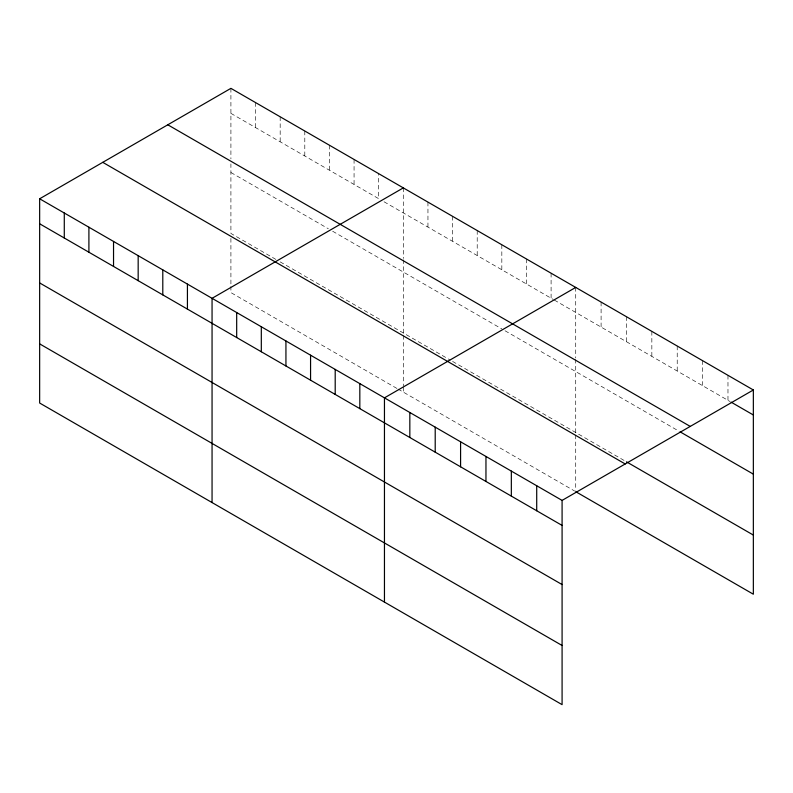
<?xml version="1.0" encoding="UTF-8"?>
<svg xmlns="http://www.w3.org/2000/svg" width="793" height="793" viewBox="0 0 793 793"><rect width="100%" height="100%" fill="white"/><g stroke="black" fill="none" stroke-linecap="round" stroke-linejoin="round"><path stroke-width="0.59" stroke-dasharray="3.96 2.97" d="M230.912 88.35L230.912 158.947M230.912 113.359L378.687 198.676L378.687 173.667M384.04 201.769L553.236 299.447M554.307 300.061L730.085 401.555M230.912 172.507L328.361 228.761M332.644 231.239L501.83 328.917M505.052 330.77L679.343 431.402M275.895 259.41L230.912 233.449L230.912 163.883M280.177 261.888L450.434 360.181M452.575 361.42L625.419 461.209M396.896 388.421L230.912 292.597L230.912 286.432M397.967 389.036L574.647 491.045M727.974 375.327L727.974 400.326M702.598 360.676L702.598 385.685M677.222 346.026L677.222 371.035M651.846 331.375L651.846 356.384M626.47 316.724L626.47 341.733M601.094 302.074L601.094 327.083M575.718 287.423L575.718 358.02M575.718 359.259L575.718 432.522M575.718 434.98L575.718 490.431M551.095 273.208L551.095 298.208M526.463 258.984L526.463 283.993M501.83 244.769L501.83 269.769M477.208 230.545L477.208 255.554M452.575 216.33L452.575 241.33M427.952 202.106L427.952 227.115M403.32 187.891L403.32 258.488M403.32 259.717L403.32 332.981M403.32 335.449L403.32 385.973M403.32 387.202L403.32 392.129M354.065 159.452L354.065 184.452M329.432 145.228L329.432 170.237M304.799 131.014L304.799 156.013M280.177 116.789L280.177 141.798M255.544 102.575L255.544 127.574M230.912 238.376L230.912 285.202"/><path stroke-width="1.19" d="M39.65 198.785L562.088 500.403L562.088 704.65L39.65 403.022L39.65 198.785L230.912 88.35L753.35 389.978L753.35 594.215L575.718 491.67M403.32 187.891L212.058 298.317L212.058 502.554M575.718 287.423L384.456 397.858L384.456 602.095M562.088 500.403L753.35 389.978M731.146 402.16L753.35 414.977M167.799 124.798L690.237 426.416M680.394 432.007L753.35 474.135M626.47 461.823L753.35 535.067M102.763 162.337L625.201 463.964M39.65 223.785L562.088 525.412M39.65 282.932L562.088 584.56M39.65 343.875L562.088 645.492M536.712 485.752L536.712 510.761M511.336 471.101L511.336 496.111M485.96 456.451L485.96 481.46M460.584 441.8L460.584 466.809M435.208 427.149L435.208 452.159M409.832 412.499L409.832 437.508M359.824 383.634L359.824 408.633M335.201 369.419L335.201 394.418M310.569 355.195L310.569 380.194M285.936 340.98L285.936 365.979M261.313 326.756L261.313 351.755M236.681 312.541L236.681 337.54M187.426 284.102L187.426 309.101M162.793 269.878L162.793 294.877M138.17 255.663L138.17 280.663M113.538 241.439L113.538 266.438M88.905 227.224L88.905 252.224M64.283 213L64.283 237.999"/></g></svg>
